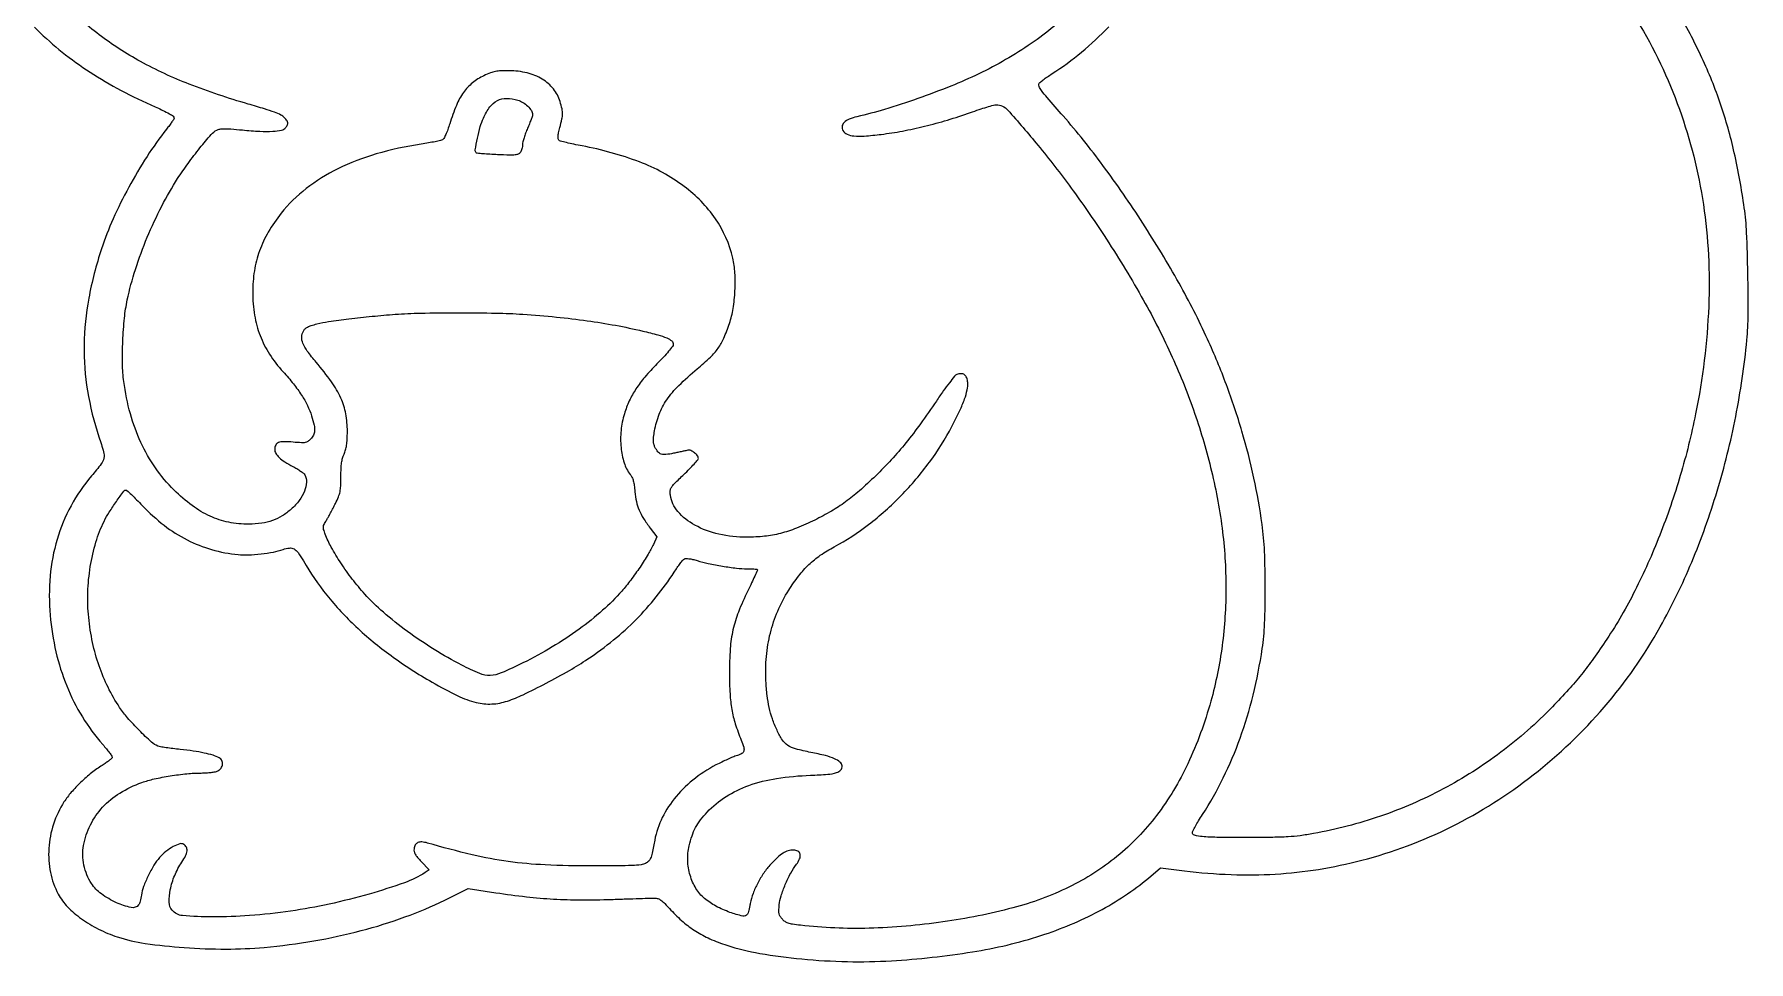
# Model space of a CAD drawing. Extents: x 32 to 1162, y 35 to 1264.
# Drawn here: x 76 to 1100, y 35 to 589 of the extents above; entities that cross this region are included whole.
import ezdxf

# ---------------------------------------------------------------- set-up
doc = ezdxf.new("R2010")
doc.units = 0

msp = doc.modelspace()

# ---------------------------------------------------------------- linework, layer by layer
for points in [[(697.71763, 605.250365, -0.046828), (671.7675, 583.625491, -0.03835), (640.5, 565.536326, -0.016616), (623.743908, 558.161969, -0.010814), (603.950161, 550.717574, -0.010873), (584.207758, 544.254799, -0.019426), (567.686173, 539.934478, 0.043785), (563.042942, 538.475565, 0.098645), (559.987679, 536.436081, 0.161279), (558.794792, 534.062722, 0.18403), (559.342074, 531.592785, 0.144696), (561.879978, 529.449244, 0.079565), (565.846562, 528.414559, 0.043854), (572.038059, 528.360585, 0.010723), (582.195284, 529.383605, 0.016086), (594.817627, 531.342889, 0.013454), (608.069895, 534.210065, 0.012938), (621.701003, 537.921748, 0.012024), (635.462062, 542.41751, -0.00526), (640.597908, 544.172634, -0.006987), (645.306185, 545.653894, -0.005122), (649.266876, 546.795315, -0.067688), (650.771923, 547, -0.21407), (657.768093, 543.860798, -0.009163), (675.78403, 522.854716, -0.015049), (695.620856, 497.321496, -0.012452), (715.226092, 469, -0.015804), (737.478872, 432.622293, -0.021622), (755.009154, 398.463041, -0.023161), (768.578087, 364.938849, -0.023577), (778.89763, 330.5, -0.028995), (785.707646, 294.313139, -0.031838), (788.003884, 258.699329, -0.03279), (785.756241, 224.074895, -0.035106), (778.999898, 190.840916, -0.040988), (765.284841, 153.578288, -0.054447), (746.627436, 122.691257, -0.058306), (722.927561, 98.184445, -0.058599), (694.248201, 79.858822, -0.048755), (660.794596, 67.491917, -0.02886), (619.046005, 59.074472, -0.028195), (574.903229, 55.318828, -0.035681), (534, 57.071858, -0.009151), (529.254792, 57.704128, -0.043274), (526.589873, 58.348541, -0.071335), (524.759516, 59.269525, -0.059226), (523.128931, 60.719755, -0.041944), (521.867389, 62.408063, -0.086476), (521.24969, 63.930841, -0.062163), (521.076269, 65.881558, -0.013734), (521.287925, 69.23867, -0.05396), (522.365302, 74.601864, -0.023671), (524.876489, 81.409485, -0.023647), (528.12774, 88.174396, -0.039097), (531.564304, 93.49542, 0.062426), (533.455841, 96.746722, 0.149072), (533.748987, 99.495138, 0.215073), (532.475166, 101.304571, 0.134224), (529.931288, 102, 0.073337), (526.6757, 101.519908, 0.065111), (523.551304, 100.113898, 0.049003), (520.201797, 97.563197, 0.020396), (516.195593, 93.523632, 0.03475), (512.032355, 88.279419, 0.030202), (508.417423, 82.264315, 0.030907), (505.645352, 76.039449, 0.043199), (504.016498, 70.172658, -0.007461), (503.588911, 68.056748, -0.009299), (503.12599, 66.105304, -0.007815), (502.683309, 64.487807, -0.067805), (502.380901, 63.807294, -0.31918), (499.480106, 62.583234, -0.031849), (491.825089, 64.803449, -0.036136), (483.478081, 68.513055, -0.050725), (476.715574, 73.058691, -0.083637), (471.554187, 79.054642, -0.06459), (468.072312, 86.960595, -0.062293), (466.633451, 95.796481, -0.066319), (467.468715, 104.521333, -0.025908), (469.189488, 110.512446, -0.039986), (471.343326, 115.448728, -0.040156), (474.24807, 119.964371, -0.026415), (478.253065, 124.674063, -0.062307), (489.49709, 133.931771, -0.055548), (503.107635, 140.563217, -0.047669), (519.714249, 144.752839, -0.028512), (540, 146.682823, 0.009245), (550.209366, 147.258572, 0.053432), (555.516933, 148.23309, 0.137839), (558.077324, 149.846546, 0.22342), (558.811269, 152.262562, 0.184983), (557.511095, 154.584097, 0.071723), (554.319625, 156.546247, 0.041468), (548.901207, 158.372864, 0.011732), (540.202778, 160.307011, -0.015373), (531.038371, 162.414905, -0.080598), (526.327004, 164.505709, -0.10535), (523.135214, 167.716997, -0.035515), (519.945466, 173.53606, -0.023607), (517.181676, 180.391529, -0.028827), (515.281842, 187.039025, -0.026584), (514.05576, 194.286741, -0.015888), (513.333951, 203, -0.034966), (513.612833, 217.656109, -0.03926), (515.962426, 231.559707, -0.03996), (520.404158, 244.708559, -0.038833), (526.915476, 257.116275, -0.0242), (532.929737, 265.73435, -0.037687), (538.987098, 272.461968, -0.039089), (545.813691, 278.031086, -0.028761), (554.146313, 283.124466, 0.041805), (574.644566, 296.399854, 0.034671), (594.063247, 313.693769, 0.034387), (611.074532, 333.680553, 0.039128), (624.386895, 355, 0.009157), (629.076593, 364.426309, 0.024251), (631.97225, 371.374755, 0.03402), (633.512495, 376.764758, 0.071179), (633.809156, 381.107347, 0.065046), (633.207167, 384.019857, 0.151225), (631.900559, 385.797277, 0.166735), (629.916606, 386.424672, 0.08327), (627.299897, 385.920606, 0.132231), (625.995973, 384.990913, 0.007533), (622.888767, 381.096207, 0.010671), (619.214599, 376.130319, 0.006544), (615.087738, 370.131187, -0.0092), (605.666389, 356.590161, -0.013816), (596.911632, 345.166716, -0.015094), (588.184893, 335.049055, -0.015107), (578.86595, 325.479254, -0.011939), (569.114886, 316.493251, -0.023015), (560.824449, 309.861598, -0.025048), (552.446341, 304.3895, -0.017461), (542.5, 299.038451, -0.020163), (531.62726, 294.204622, -0.032543), (521.992444, 291.08688, -0.034659), (512.488965, 289.371241, -0.027335), (502.047882, 288.8, -0.054023), (485.250946, 290.620144, -0.071575), (470.869368, 296.013515, -0.086965), (460.744843, 304.120548, -0.148268), (456.286545, 313.900311, -0.054102), (456.217176, 316.648888, -0.123861), (456.882755, 318.596272, -0.053893), (458.73275, 320.867776, -0.004184), (464.362715, 326.340816, 0.006779), (467.6726, 329.592029, 0.010179), (470.462798, 332.52519, 0.00546), (472.71916, 335.050826, 0.181512), (473, 335.79895, 0.163899), (472.42597, 337.503076, 0.065063), (470.667584, 339.281395, 0.064785), (468.495522, 340.559011, 0.154327), (466.652132, 340.73666, 0.000125), (465.44002, 340.477785, 0.000025), (463.280531, 340.015898, 0.000026), (460.767609, 339.478145, 0.000025), (458.196486, 338.927662, -0.024448), (453.553246, 338.168418, -0.107934), (450.812208, 338.448534, -0.144083), (448.86139, 339.791977, -0.056551), (447.085709, 342.571175, -0.051144), (446.420233, 344.375388, -0.056738), (446.165134, 346.214757, -0.038178), (446.288613, 348.593407, -0.010412), (446.847373, 352.315517, -0.049877), (449.577994, 362.201151, -0.058219), (454.120752, 370.811446, -0.047669), (461.301659, 379.388089, -0.02106), (472.264037, 389.324868, 0.015397), (480.191065, 396.348424, 0.049408), (484.817641, 401.663777, 0.052984), (488.140118, 407.581003, 0.019711), (491.561934, 416.5, 0.042833), (493.730141, 425.310211, 0.026111), (494.837832, 435.975978, 0.026149), (494.827023, 446.655853, 0.044339), (493.563385, 455.5, 0.093604), (483.164821, 478.961347, 0.08193), (464.517782, 498.293426, 0.069787), (437.797827, 512.911046, 0.044548), (403.634933, 522.446981, -0.006223), (398.626506, 523.439382, -0.008994), (394.228164, 524.450898, -0.005329), (390.57539, 525.40188, -0.13075), (389.677728, 525.922272, -0.166489), (389.258086, 526.779051, -0.051879), (389.226385, 528.231013, -0.033756), (389.544287, 530.344137, -0.010901), (390.292795, 533.421339, 0.011381), (391.540179, 538.570948, 0.051556), (391.884655, 541.637349, 0.057799), (391.57363, 544.543402, 0.016647), (390.429969, 548.923866, 0.098092), (386.464883, 556.462052, 0.086607), (379.771464, 562.311645, 0.076937), (370.743687, 566.042311, 0.056802), (360, 567.390314, 0.011908), (355.038982, 567.328394, 0.040243), (351.822336, 566.951172, 0.044338), (348.872047, 566.084252, 0.016819), (344.928416, 564.379363, 0.059979), (338.114493, 560.093141, 0.067801), (332.827041, 554.463787, 0.055402), (328.499292, 546.690429, 0.025334), (324.548355, 535.753343, -0.012615), (323.368897, 532.208776, -0.019557), (322.156395, 529.221425, -0.018415), (321.018177, 526.932708, -0.147966), (320.190505, 526.116099, -0.066397), (319.031045, 525.689878, -0.005069), (315.765336, 524.995416, -0.006896), (311.836394, 524.257707, -0.005199), (307.5, 523.551618, 0.032206), (280.6685, 517.680917, 0.044726), (257.731081, 508.805775, 0.049876), (238.786505, 496.97465, 0.060423), (223.882185, 482.271085, 0.035425), (216.18901, 471.041842, 0.04615), (210.911284, 459.761105, 0.047204), (207.873457, 447.9148, 0.039776), (206.874722, 435, 0.03972), (207.990416, 421.379501, 0.051153), (211.257682, 409.260901, 0.051739), (216.87906, 398.165559, 0.042049), (225.017735, 387.60031, -0.016326), (231.236785, 380.332356, -0.025712), (236.03216, 373.667867, -0.029625), (239.5809, 367.369108, -0.038587), (242.014758, 361.216795, -0.0162), (243.526078, 355.695386, -0.068489), (243.86098, 352.28944, -0.108658), (243.199934, 349.755796, -0.07859), (241.478598, 347.387689, -0.046577), (239.7482, 345.952794, -0.107137), (238.189122, 345.319633, -0.058149), (235.96705, 345.194759, -0.006746), (230.985882, 345.561633, 0.018257), (225.267559, 345.850659, 0.095664), (222.181585, 345.299436, 0.188262), (220.586813, 343.844222, 0.115245), (220, 341.332101, 0.134196), (220.670617, 338.878457, 0.070048), (222.662162, 336.382504, 0.050017), (226.005218, 333.801246, 0.022524), (230.841489, 331.080016, -0.016913), (233.246456, 329.76211, -0.019493), (235.442565, 328.341725, -0.018945), (237.194112, 327.00751, -0.097948), (237.962348, 326.070353, -0.13628), (238.947701, 321.674407, -0.081567), (237.807251, 316.405439, -0.067258), (234.689091, 310.834108, -0.04852), (229.87311, 305.575824, -0.04459), (224.478791, 301.53272, -0.053929), (218.774716, 298.803231, -0.050135), (212.282376, 297.225633, -0.031648), (204.5, 296.641536, -0.052389), (192.532166, 297.758309, -0.057754), (181.466131, 301.341013, -0.053093), (170.780656, 307.66761, -0.034876), (159.931454, 317, -0.045586), (148.820136, 330.203027, -0.043634), (140.099841, 345.388979, -0.041493), (133.801511, 362.584258, -0.03398), (129.90683, 381.774403, -0.029665), (129.134811, 392.333448, -0.01405), (129.331791, 405.986536, -0.014067), (130.302411, 419.700754, -0.027673), (131.980107, 430.5, -0.025804), (136.842187, 448.700109, -0.020157), (143.915223, 467.90045, -0.020111), (152.536058, 486.526457, -0.025218), (162.058527, 503, -0.014126), (168.268125, 512.022316, -0.011769), (175.355468, 521.257125, -0.008674), (182.047496, 529.275688, -0.091904), (185.358713, 531.924385, -0.083302), (187.240541, 532.558833, -0.038688), (189.817768, 532.769653, -0.021389), (193.76083, 532.617812, -0.004364), (200.716708, 531.990159, 0.011135), (211.217524, 531.185825, 0.028435), (218.847038, 531.206247, 0.037414), (224.158769, 531.924067, 0.184633), (226.649858, 533.53583, 0.036745), (227.674018, 535.176988, 0.160633), (227.860458, 536.290388, 0.126505), (227.365873, 537.446285, 0.019358), (225.75, 539.385514, 0.096305), (223.747768, 540.89306, 0.023658), (219.944126, 542.528411, 0.015394), (213.995277, 544.552474, 0.003835), (204.146622, 547.486095, -0.021693), (169.016535, 559.331359, -0.033171), (139.869555, 572.872315, -0.036856), (115.160237, 588.881717, -0.038488), (93.450229, 608.13601, -0.030731)], [(76.5, 593.459969, 0.026223), (91.175618, 580.100809, 0.024148), (107.565513, 567.954918, 0.02309), (125.784023, 556.95239, 0.019627), (145.940145, 547.019315, -0.003871), (153.272589, 543.68867, -0.020359), (157.20584, 541.666792, -0.034043), (159.43435, 540.19527, -0.233917), (160, 539.052347, -0.149869), (159.85834, 538.590349, -0.004009), (158.636173, 536.815612, -0.008028), (157.136327, 534.746121, -0.005371), (155.357183, 532.424791, 0.023026), (143.773552, 516.152162, 0.0188), (132.875643, 497.763579, 0.018979), (123.517245, 478.848506, 0.025365), (116.578583, 461, 0.033703), (108.959363, 431.489929, 0.04299), (106.173156, 403.541736, 0.044347), (108.22953, 376.247972, 0.039797), (115.069688, 348.701276, -0.010809), (117.845978, 339.768182, -0.1178), (118.014927, 336.031821, -0.118346), (116.475343, 332.629405, -0.01095), (110.605881, 325.407057, 0.051962), (98.365638, 307.534524, 0.052086), (90.084761, 287.536369, 0.050416), (85.928039, 265.658847, 0.043273), (85.915803, 242.216636, 0.035304), (89.369727, 220.334256, 0.039829), (95.794116, 200.051418, 0.040993), (105.14801, 181.55915, 0.042043), (117.324881, 165.00736, -0.007923), (119.499196, 162.438807, -0.011429), (121.332934, 160.094336, -0.007306), (122.781195, 158.092468, -0.154124), (123, 157.399496, -0.213349), (122.728398, 156.791947, -0.01374), (121.21253, 155.50858, -0.018133), (119.246416, 154.048419, -0.012383), (116.914996, 152.528394, 0.030224), (110.623617, 148.099079, 0.022603), (104.242197, 142.512834, 0.022862), (98.505881, 136.487501, 0.035213), (94.182647, 130.737762, 0.064829), (87.879169, 117.514858, 0.063518), (85.115238, 103.026127, 0.065046), (86.09957, 88.631601, 0.074611), (90.784976, 75.680705, 0.068524), (96.3209, 68.134322, 0.043486), (104.573159, 60.981757, 0.040329), (114.732148, 54.800635, 0.037472), (126, 50.154745, 0.043653), (142.676424, 46.269136, 0.017658), (165.9168, 43.788107, 0.017475), (190.946349, 42.884299, 0.023115), (213.730127, 43.911942, 0.019415), (243.441713, 47.800031, 0.021799), (271.621432, 53.881135, 0.022901), (297.797918, 62.033665, 0.027578), (321.5, 72.134728), (335.5, 79.036181), (352.102598, 76.533681, 0.009402), (370.323811, 74.136664, 0.013507), (386.542371, 72.755013, 0.013557), (402.766212, 72.254184, 0.009576), (421, 72.535071, -0.000396), (429.857742, 72.83425, -0.000538), (437.855249, 73.089425, -0.000356), (444.571688, 73.291712, -0.006046), (446.783828, 73.330001, -0.081807), (448.80281, 73.008247, -0.077256), (450.656252, 72.053923, -0.042219), (452.915883, 70.095597, -0.008136), (456.633698, 66.152892, 0.029715), (463.891833, 59.092261, 0.037605), (471.413849, 53.526576, 0.036425), (479.881572, 49.020576, 0.025351), (490, 45.148094, 0.036392), (509.6863, 40.287195, 0.018914), (534.786021, 36.96742, 0.01817), (561.977172, 35.406586, 0.020175), (588.272734, 35.915278, 0.024601), (636.730409, 41.212329, 0.038304), (677.57308, 50.975633, 0.043703), (712.166974, 65.543163, 0.051248), (741.764333, 85.288342), (749.028665, 91.292753), (763.264333, 89.575846, 0.020509), (791.143841, 87.368384, 0.024468), (817.506937, 87.656385, 0.024989), (843.229047, 90.49254, 0.023233), (869.183001, 95.922574, 0.052849), (922.524834, 115.897108, 0.05002), (971.565614, 146.907322, 0.049539), (1013.89529, 187.366741, 0.049751), (1047.371247, 235.307565, 0.028927), (1066.14337, 273.94048, 0.025259), (1081.299712, 316.25206, 0.024706), (1092.41444, 360.885269, 0.024588), (1099.093538, 406.468062, 0.022822), (1099.872386, 421.820537, 0.006079), (1099.698262, 446.320942, 0.005983), (1098.935318, 470.742691, 0.024507), (1097.570837, 485.5, 0.019826), (1091.561245, 518.366865, 0.026816), (1083.387307, 547.435716, 0.027279), (1072.276325, 575.07105, 0.021678), (1057.417482, 603.600194, 0.012223)], [(1033.567813, 597.429939, -0.049434), (1058.784026, 544.406378, -0.049464), (1073.095209, 487.475198, -0.047486), (1076.288303, 426.740089, -0.03932), (1068.468418, 362.415461, -0.021964), (1059.351245, 325.715753, -0.021986), (1047.052078, 289.969721, -0.022782), (1032.211896, 256.818936, -0.02928), (1015.474467, 227.922656, -0.008963), (1007.54773, 216.37271, -0.014433), (1000.341245, 206.858758, -0.014459), (992.607338, 197.788491, -0.009038), (983.061219, 187.603497, -0.038619), (952.235553, 160.431168, -0.039328), (917.777103, 138.505631, -0.039269), (880.260358, 122.219135, -0.038262), (840.333122, 111.829024, -0.012266), (832.276788, 110.582056, -0.017718), (825.101609, 109.908506, -0.011843), (816.046722, 109.596175, -0.00261), (800.5, 109.509525, -0.002766), (782.550308, 109.602483, -0.019976), (773.919719, 110.040054, -0.041336), (769.237501, 110.859358, -0.341113), (768, 112.462211, -0.122692), (768.229076, 113.381701, -0.005793), (769.769414, 116.201871, -0.009241), (771.715846, 119.524067, -0.006489), (774.023538, 123.193159, 0.029476), (786.448572, 145.123137, 0.027712), (796.495439, 168.811071, 0.026534), (804.225362, 194.464201, 0.022405), (809.713744, 222.279269, 0.028173), (811.105352, 237.090505, 0.009621), (811.496302, 258.677489, 0.009775), (811.044522, 280.518707, 0.024041), (809.629632, 296.5, 0.019555), (804.730384, 324.131543, 0.018018), (797.577967, 352.070375, 0.017751), (788.306144, 379.848763, 0.017563), (777.057429, 407, 0.021173), (760.044989, 440.471889, 0.015344), (738.425028, 476.27425, 0.015316), (714.584503, 510.781983, 0.02071), (690.845202, 540.342107, -0.001213), (681.28605, 551.338132, -0.016119), (677.907728, 555.507713, -0.045678), (676.426528, 557.883856, -0.211193), (676.347691, 559.463685, -0.124762), (676.920671, 560.275433, -0.010803), (678.895239, 561.892881, -0.013694), (681.378237, 563.73123, -0.010205), (684.211714, 565.626419, 0.030775), (701.782964, 578.45507, 0.028513), (718.12566, 593.654883, 0.028924)]]:
    msp.add_lwpolyline(points, format="xyb")
for points in [[(365.193209, 549.823967, -0.070345), (368.183836, 548.446771, -0.048705), (371.108508, 546.132803, -0.050087), (373.3177, 543.531296, -0.152142), (374, 541.340888, -0.078763), (373.853284, 540.415292, -0.007716), (373.11875, 538.269667, -0.00961), (372.148881, 535.727642, -0.00747), (371, 533, 0.013987), (369.851621, 530.171057, 0.014618), (368.88125, 527.323314, 0.014422), (368.187741, 524.820765, 0.060447), (368, 523.273516, -0.039539), (367.901674, 522.032058, -0.029644), (367.605869, 520.692559, -0.030291), (367.172996, 519.457775, -0.058474), (366.658276, 518.547342, -0.134522), (365.425067, 517.566336, -0.076723), (363.567841, 517.089336, -0.031127), (360.315795, 516.972141, -0.003737), (353.133645, 517.214177, -0.004585), (348.419193, 517.451664, -0.007057), (344.345941, 517.752065, -0.002878), (340.883328, 518.076723, -0.173241), (340.325967, 518.340699, -0.243132), (339.775277, 520.069423, -0.008991), (341.086301, 527.013545, -0.016857), (342.781389, 533.991852, -0.037475), (344.639919, 539.132432, -0.054113), (348.500567, 545.722195, -0.113751), (352.989577, 549.551015, -0.123367), (358.444521, 550.852281, -0.070058)], [(368.170448, 421.961016, -0.007743), (388.263472, 420.286226, -0.010096), (406.584699, 418.098657, -0.010859), (423.598906, 415.339871, -0.012368), (439.749892, 411.944689, -0.008363), (448.874494, 409.627829, -0.036293), (454.139088, 407.777749, -0.069065), (457.055816, 405.995886, -0.224796), (458, 404.001919, -0.164245), (457.590808, 402.789843, -0.010638), (455.242245, 399.84026, -0.014031), (452.122613, 396.296105, -0.008537), (448.25, 392.277599, 0.019067), (441.038345, 384.471798, 0.032239), (435.699004, 377.349255, 0.036191), (431.754358, 370.238296, 0.034212), (428.791015, 362.5, 0.049853), (426.805448, 352.587737, 0.048699), (426.797765, 342.398702, 0.052238), (428.66789, 333.217799, 0.090543), (432.292251, 326.355592, -0.058431), (433.347637, 324.633393, -0.041839), (434.121667, 322.509162, -0.031554), (434.690525, 319.74147, -0.013476), (435.115624, 315.984697, 0.031769), (436.004391, 310.073802, 0.045953), (437.587573, 305.037995, 0.042119), (440.179566, 300.066913, 0.02178), (444.188115, 294.311635), (448.148117, 289.12327), (446.115974, 284.529273, -0.032107), (443.076221, 278.699913, -0.01243), (438.160325, 271.025628, -0.012481), (432.563855, 263.178707, -0.018522), (427.245128, 256.6221, -0.032446), (415.830667, 245.162891, -0.023551), (401.775001, 233.903347, -0.022166), (385.710184, 223.286708, -0.020092), (368.242786, 213.756209, -0.012772), (355.331311, 207.776012, -0.093207), (348.707423, 206.278554, -0.108387), (342.418627, 207.419516, -0.019948), (331.661615, 212.422045, -0.020655), (315.302362, 221.712684, -0.018827), (299.23729, 232.596297, -0.019561), (284.884785, 244.018868, -0.031892), (273.77113, 254.905763, -0.019213), (266.354569, 263.827721, -0.017844), (259.45057, 273.5104, -0.018646), (253.775636, 282.840737, -0.038576), (250.205482, 290.583469, -0.014204), (249.2208, 293.491176, -0.092794), (249.0476, 295.016595, -0.102019), (249.449061, 296.437639, -0.018848), (250.799237, 298.815793, 0.010842), (251.894867, 300.675612, 0.004067), (253.352204, 303.327139, 0.004027), (254.893055, 306.241392, 0.004879), (256.289321, 309, 0.01757), (258.090511, 312.99404, 0.04705), (258.995423, 315.977474, 0.039508), (259.40851, 319.360958, 0.009566), (259.540389, 325, -0.009911), (259.6558, 329.793492, -0.024343), (259.981461, 333.301518, -0.032352), (260.560183, 336.07205, -0.042172), (261.459956, 338.5, 0.042238), (262.358374, 340.925272, 0.032006), (262.940021, 343.703871, 0.024164), (263.271544, 347.218695, 0.009964), (263.394924, 352, 0.047782), (262.449411, 362.522136, 0.059736), (259.512253, 371.86993, 0.049224), (253.938644, 381.556325, 0.021188), (244.756543, 393.317293, -0.016943), (239.470551, 399.970686, -0.062289), (236.836837, 404.645426, -0.105269), (236.155391, 408.414135, -0.119902), (237.130076, 411.942151, -0.079323), (238.176669, 413.272654, -0.065901), (239.64985, 414.311843, -0.044663), (241.830376, 415.217005, -0.014593), (245.184653, 416.163464, -0.025313), (252.15886, 417.542507, -0.005537), (264.2892, 419.171946, -0.005827), (278.198402, 420.719435, -0.006007), (292, 421.925066, -0.014278), (306.940065, 422.621257, -0.004385), (329.516798, 422.829901, -0.004464), (352.273504, 422.637484, -0.012573)], [(141.011189, 307.649824, 0.037165), (154.013974, 295.929085, 0.046611), (167.706218, 287.227192, 0.048322), (182.343409, 281.441643, 0.045147), (198.157292, 278.406619, 0.035438), (204.219844, 278.233568, 0.018042), (211.823732, 278.830871, 0.018022), (219.309185, 279.966108, 0.038177), (224.969933, 281.489392, -0.057792), (228.829401, 282.367572, -0.156512), (231.547498, 281.810269, -0.111826), (233.989929, 279.600342, -0.022497), (237.161666, 274.625959, 0.03871), (251.106352, 254.243687, 0.034517), (268.531546, 235.403558, 0.032433), (289.488419, 218.087855, 0.026265), (314, 202.266352, 0.017104), (329.295402, 194.177381, 0.051718), (340.356382, 190.153464, 0.073235), (349.665735, 189.225469, 0.070015), (359, 190.988283, 0.029825), (368.36197, 194.793843, 0.009113), (382.03538, 201.635675, 0.009475), (396.021201, 209.296567, 0.017795), (406.967538, 216.093342, 0.023019), (422.303147, 227.44654, 0.02622), (435.846277, 239.707045, 0.026657), (447.838544, 253.125397, 0.025466), (458.531842, 267.943146, -0.009456), (460.379114, 270.683675, -0.011994), (462.192243, 273.139342, -0.010081), (463.790221, 275.114814, -0.090314), (464.646571, 275.822087, -0.125033), (465.689623, 276.10116, -0.035294), (467.382746, 276.003012, -0.028652), (469.578394, 275.590412, -0.014674), (472.278244, 274.836269, 0.023264), (478.935751, 273.09932, 0.011991), (487.402313, 271.517427, 0.011918), (495.784355, 270.362753, 0.028092), (502.083333, 270.004021, -0.007651), (504.255974, 269.96921, -0.011274), (506.16127, 269.866473, -0.006729), (507.741666, 269.724052, -0.172188), (508.125247, 269.54142, -0.307323), (508.202772, 269.136294, -0.001949), (506.657103, 265.591151, -0.006802), (504.789184, 261.50369, -0.004178), (502.483349, 256.737658, 0.020807), (496.904741, 244.156349, 0.039254), (493.654112, 233.545807, 0.037648), (492.02379, 222.266956, 0.017579), (491.534245, 207.5, 0.013327), (491.886793, 195.205389, 0.029832), (492.958377, 185.925599, 0.032881), (495.04571, 177.408961, 0.019969), (498.564154, 167.649838, -0.02249), (500.070461, 163.404868, -0.134837), (500.135384, 161.083068, -0.209188), (499.002356, 159.600448, -0.065074), (496.335831, 158.548152, 0.035723), (494.857104, 158.062511, 0.005681), (492.046665, 156.873949, 0.006271), (488.763166, 155.391838, 0.005453), (485.360388, 153.7588, 0.048666), (471.258234, 145.003467, 0.054886), (459.731771, 133.992552, 0.058343), (451.450041, 121.408396, 0.070198), (446.927128, 108, -0.003838), (445.39079, 100.132254, -0.043288), (444.491494, 97.085801, -0.107319), (443.345512, 95.364521, -0.07515), (441.442325, 94.007038, -0.090535), (438.776252, 93.214411, -0.01537), (433.465767, 92.801151, -0.009799), (424.960904, 92.568674, -0.001872), (409.5, 92.507038, -0.011454), (381.465591, 93.142501, -0.023225), (359.50181, 95.169135, -0.023424), (337.939856, 99.210737, -0.011862), (311.207343, 106.203561, 0.04613), (307.824147, 106.845031, 0.128105), (305.453431, 106.463335, 0.166918), (303.94598, 105.072334, 0.094194), (303.186042, 102.674674, 0.094221), (303.291155, 101.148973, 0.065474), (303.945562, 99.54527, 0.043747), (305.267092, 97.636769, 0.014738), (307.507515, 95.09542), (312.142947, 90.139768), (309.821473, 88.619681, -0.059567), (297.520025, 82.513514, -0.015547), (276.482683, 75.759323, -0.015991), (252.539744, 69.707095, -0.018768), (229.5, 65.560265, -0.015548), (204.984927, 62.866231, -0.021449), (182.856053, 62.081023, -0.018018), (164.913665, 62.861221, -0.203996), (158.75, 66.085458, -0.167097), (156.986661, 70.838802, -0.05619), (157.64713, 78.310551, -0.050021), (160.275471, 86.795641, -0.046337), (164.588539, 94.824636, 0.030178), (166.798143, 98.637478, 0.089163), (167.651942, 101.52997, 0.143569), (167.26204, 103.722156, 0.138282), (165.747074, 105.394603, 0.217915), (163.307896, 105.715536, 0.049595), (159.366561, 104.061197, 0.045677), (155.07206, 101.199404, 0.043929), (151.307065, 97.571174, 0.043052), (147.892545, 92.888478, 0.023105), (144.475038, 86.599777, 0.023017), (141.714018, 80.16933, 0.054045), (140.414627, 75.113288, -0.015716), (140.08615, 73.255473, -0.017495), (139.650954, 71.487966, -0.017065), (139.17846, 70.015626, -0.082254), (138.751411, 69.25, -0.286523), (134.261788, 67.663026, -0.052214), (125.509327, 70.589365, -0.051009), (116.515319, 75.846127, -0.089069), (110.571297, 82.071627, -0.050618), (107.86807, 87.220536, -0.044996), (106.124276, 93.013868, -0.045055), (105.446628, 99.017621, -0.051091), (105.908022, 104.791066, -0.069504), (109.974254, 117.035626, -0.071965), (117.20643, 127.536995, -0.067912), (127.522287, 136.023399, -0.052498), (140.657946, 142.334469, -0.031071), (148.001157, 144.45294, -0.014989), (157.620553, 146.290671, -0.014949), (167.594062, 147.583392, -0.024255), (176.128338, 148.014742, 0.015319), (179.133871, 148.112866, 0.016249), (182.068949, 148.394817, 0.016051), (184.571713, 148.799644, 0.068577), (186, 149.287913, 0.116589), (187.965516, 150.938315, 0.133466), (188.86153, 153.215759, 0.147508), (188.444296, 155.464705, 0.151917), (186.85606, 157.077034, 0.04966), (183.174208, 158.599774, 0.020347), (177.930759, 159.951109, 0.017258), (171.3869, 161.12181, 0.01048), (163.581944, 162.075248, -0.005744), (159.219931, 162.566224, -0.006966), (155.142956, 163.130393, -0.005981), (151.731382, 163.692862, -0.047024), (150.185215, 164.119681, -0.095807), (146.36927, 166.48217, -0.011437), (139.193613, 173.415944, -0.014646), (132.12926, 180.993284, -0.033493), (127.378631, 187.189203, -0.032415), (120.477116, 199.177288, -0.031676), (115.122986, 212.047881, -0.030575), (111.285883, 225.9254, -0.026081), (108.919523, 240.924556, -0.034817), (108.40183, 255.829477, -0.031097), (109.902841, 271.245399, -0.031954), (113.216251, 285.848363, -0.044616), (118.13319, 298.296586, -0.023246), (121.227371, 303.80447, -0.013133), (125.454914, 310.192975, -0.005721), (129.830212, 316.29202, -0.238648), (131.229049, 317, -0.190393), (131.775425, 316.784123, -0.002565), (134.450419, 314.253386, -0.006861), (137.524094, 311.233649, -0.004404)]]:
    msp.add_lwpolyline(points, format="xyb", close=True)

doc.saveas('drawing.dxf')
